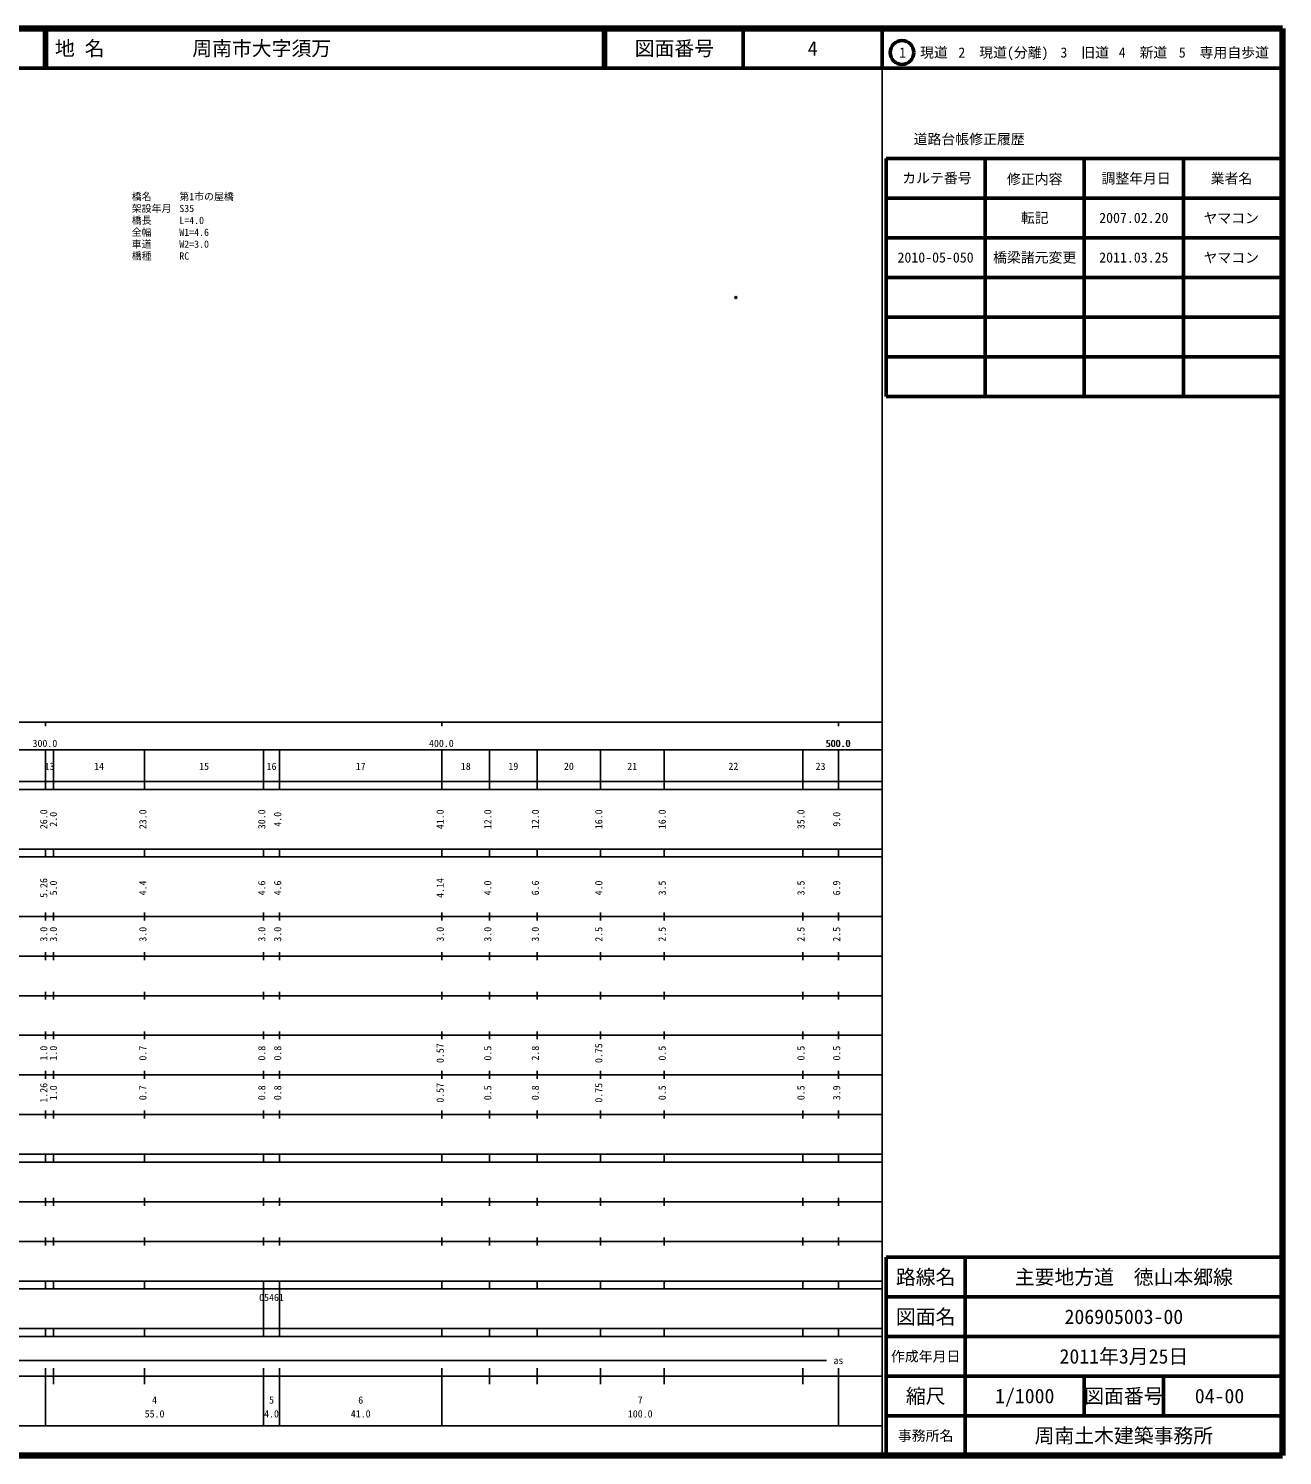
# Model space of a CAD drawing. Units: millimetres on the paper, with parts at other scales. Extents: x 40 to 680, y 20 to 380.
# Drawn here: x 363.7 to 680, y 20 to 380 of the extents above; entities that cross this region are included whole.
import ezdxf
from ezdxf.enums import TextEntityAlignment as Align

# ---------------------------------------------------------------- set-up
doc = ezdxf.new("R2010")
doc.units = ezdxf.units.MM
doc.header["$PDMODE"] = 32
doc.header["$PDSIZE"] = 0.5
for name, color, linetype in [('M-OTRS', 6, 'Continuous'), ('M-STR-HTXT', 7, 'Continuous'), ('M-TTL-TXT', 7, 'Continuous')]:
    doc.layers.add(name, color=color, linetype=linetype)
for name, color, linetype, lineweight in [('M-TTL', 2, 'Continuous', 140), ('M-TTL-BAND', 7, 'Continuous', 25), ('M-TTL-FRAM', 2, 'Continuous', 50), ('M-TTL-LINE', 7, 'Continuous', 50)]:
    doc.layers.add(name, color=color, linetype=linetype, lineweight=lineweight)
doc.styles.add('ＭＳ ゴシック', font='')
doc.styles.get('ＭＳ ゴシック').set_extended_font_data('MS Gothic')

msp = doc.modelspace()

# ---------------------------------------------------------------- linework, layer by layer
at = {"layer": 'M-OTRS'}
msp.add_point((542.15, 312.114), dxfattribs=at)
at = {"layer": 'M-TTL'}
for p, q in [((680, 380), (40, 380)), ((680, 20), (680, 380)), ((40, 20), (680, 20))]:
    msp.add_line(p, q, dxfattribs=at)
at = {"layer": 'M-TTL-BAND'}
for p, q in [((579, 20), (579, 370)), ((40, 205), (579, 205)), ((368, 205), (368, 204)), ((468, 205), (468, 204)), ((568, 205), (568, 204)), ((68, 198), (579, 198)), ((368, 188), (368, 198)), ((370, 188), (370, 198)), ((393, 188), (393, 198)), ((423, 188), (423, 198)), ((427, 188), (427, 198)), ((468, 188), (468, 198)), ((480, 188), (480, 198)), ((492, 188), (492, 198)), ((508, 188), (508, 198)), ((524, 188), (524, 198)), ((559, 188), (559, 198)), ((568, 188), (568, 198)), ((40, 190), (579, 190)), ((40, 188), (579, 188)), ((40, 173), (579, 173)), ((368, 171), (368, 173)), ((370, 171), (370, 173)), ((393, 171), (393, 173)), ((423, 171), (423, 173)), ((427, 171), (427, 173)), ((468, 171), (468, 173)), ((480, 171), (480, 173)), ((492, 171), (492, 173)), ((508, 171), (508, 173)), ((524, 171), (524, 173)), ((559, 171), (559, 173)), ((568, 171), (568, 173)), ((40, 171), (579, 171)), ((40, 156), (579, 156)), ((368, 155), (368, 157)), ((370, 155), (370, 157)), ((393, 155), (393, 157)), ((423, 155), (423, 157)), ((427, 155), (427, 157)), ((468, 155), (468, 157)), ((480, 155), (480, 157)), ((492, 155), (492, 157)), ((508, 155), (508, 157)), ((524, 155), (524, 157)), ((559, 155), (559, 157)), ((568, 155), (568, 157)), ((46, 146), (579, 146)), ((368, 145), (368, 147)), ((370, 145), (370, 147)), ((393, 145), (393, 147)), ((423, 145), (423, 147)), ((427, 145), (427, 147)), ((468, 145), (468, 147)), ((480, 145), (480, 147)), ((492, 145), (492, 147)), ((508, 145), (508, 147)), ((524, 145), (524, 147)), ((559, 145), (559, 147)), ((568, 145), (568, 147)), ((368, 135), (368, 137)), ((370, 135), (370, 137)), ((393, 135), (393, 137)), ((423, 135), (423, 137)), ((427, 135), (427, 137)), ((468, 135), (468, 137)), ((480, 135), (480, 137)), ((492, 135), (492, 137)), ((508, 135), (508, 137)), ((524, 135), (524, 137)), ((559, 135), (559, 137)), ((568, 135), (568, 137)), ((52, 136), (579, 136)), ((46, 126), (579, 126)), ((368, 125), (368, 127)), ((370, 125), (370, 127)), ((393, 125), (393, 127)), ((423, 125), (423, 127)), ((427, 125), (427, 127)), ((468, 125), (468, 127)), ((480, 125), (480, 127)), ((492, 125), (492, 127)), ((508, 125), (508, 127)), ((524, 125), (524, 127)), ((559, 125), (559, 127)), ((568, 125), (568, 127)), ((52, 116), (579, 116)), ((368, 115), (368, 117)), ((370, 115), (370, 117)), ((393, 115), (393, 117)), ((423, 115), (423, 117)), ((427, 115), (427, 117)), ((468, 115), (468, 117)), ((480, 115), (480, 117)), ((492, 115), (492, 117)), ((508, 115), (508, 117)), ((524, 115), (524, 117)), ((559, 115), (559, 117)), ((568, 115), (568, 117)), ((46, 106), (579, 106)), ((368, 105), (368, 107)), ((370, 105), (370, 107)), ((393, 105), (393, 107)), ((423, 105), (423, 107)), ((427, 105), (427, 107)), ((468, 105), (468, 107)), ((480, 105), (480, 107)), ((492, 105), (492, 107)), ((508, 105), (508, 107)), ((524, 105), (524, 107)), ((559, 105), (559, 107)), ((568, 105), (568, 107)), ((40, 96), (579, 96)), ((40, 94), (579, 94)), ((368, 94), (368, 96)), ((370, 94), (370, 96)), ((393, 94), (393, 96)), ((423, 94), (423, 96)), ((427, 94), (427, 96)), ((468, 94), (468, 96)), ((480, 94), (480, 96)), ((492, 94), (492, 96)), ((508, 94), (508, 96)), ((524, 94), (524, 96)), ((559, 94), (559, 96)), ((568, 94), (568, 96)), ((49, 84), (579, 84)), ((368, 83), (368, 85)), ((370, 83), (370, 85)), ((393, 83), (393, 85)), ((423, 83), (423, 85)), ((427, 83), (427, 85)), ((468, 83), (468, 85)), ((480, 83), (480, 85)), ((492, 83), (492, 85)), ((508, 83), (508, 85)), ((524, 83), (524, 85)), ((559, 83), (559, 85)), ((568, 83), (568, 85)), ((40, 74), (579, 74)), ((368, 73), (368, 75)), ((370, 73), (370, 75)), ((393, 73), (393, 75)), ((423, 73), (423, 75)), ((427, 73), (427, 75)), ((468, 73), (468, 75)), ((480, 73), (480, 75)), ((492, 73), (492, 75)), ((508, 73), (508, 75)), ((524, 73), (524, 75)), ((559, 73), (559, 75)), ((568, 73), (568, 75)), ((40, 64), (579, 64)), ((40, 62), (579, 62)), ((368, 62), (368, 64)), ((370, 62), (370, 64)), ((393, 62), (393, 64)), ((423, 62), (423, 64)), ((423, 52), (423, 62)), ((427, 62), (427, 64)), ((427, 52), (427, 62)), ((468, 62), (468, 64)), ((480, 62), (480, 64)), ((492, 62), (492, 64)), ((508, 62), (508, 64)), ((524, 62), (524, 64)), ((559, 62), (559, 64)), ((568, 62), (568, 64)), ((40, 52), (579, 52)), ((368, 50), (368, 52)), ((370, 50), (370, 52)), ((393, 50), (393, 52)), ((423, 50), (423, 52)), ((427, 50), (427, 52)), ((468, 50), (468, 52)), ((480, 50), (480, 52)), ((492, 50), (492, 52)), ((508, 50), (508, 52)), ((524, 50), (524, 52)), ((559, 50), (559, 52)), ((568, 50), (568, 52)), ((40, 50), (579, 50)), ((71, 44), (565, 44)), ((40, 40), (579, 40)), ((368, 27.5), (368, 42)), ((370, 38), (370, 42)), ((393, 38), (393, 42)), ((423, 27.5), (423, 42)), ((427, 27.5), (427, 42)), ((468, 27.5), (468, 42)), ((480, 38), (480, 42)), ((492, 38), (492, 42)), ((508, 38), (508, 42)), ((524, 38), (524, 42)), ((559, 38), (559, 42)), ((568, 27.5), (568, 42)), ((68, 27.5), (579, 27.5))]:
    msp.add_line(p, q, dxfattribs=at)
at = {"layer": 'M-TTL-FRAM'}
for p, q in [((580, 347.197), (580, 287.197)), ((580, 347.197), (680, 347.197)), ((580, 287.197), (680, 287.197)), ((680, 70), (580, 70)), ((580, 70), (580, 20))]:
    msp.add_line(p, q, dxfattribs=at)
at = {"layer": 'M-TTL-LINE'}
for p, q in [((367.75, 380), (367.75, 370)), ((368.25, 380), (368.25, 370)), ((508.747, 380), (508.747, 370)), ((509.247, 380), (509.247, 370)), ((543.997, 380), (543.997, 370)), ((579, 380), (579, 370)), ((40, 370), (680, 370)), ((605, 347.197), (605, 287.197)), ((630, 347.197), (630, 287.197)), ((655, 347.197), (655, 287.197)), ((580, 337.197), (680, 337.197)), ((580, 327.197), (680, 327.197)), ((580, 317.197), (680, 317.197)), ((580, 307.197), (680, 307.197)), ((580, 297.197), (680, 297.197)), ((600, 70), (600, 20)), ((680, 60), (580, 60)), ((680, 50), (580, 50)), ((680, 40), (580, 40)), ((630, 40), (630, 30)), ((650, 40), (650, 30)), ((680, 30), (580, 30))]:
    msp.add_line(p, q, dxfattribs=at)
msp.add_circle((584.031, 373.958), 3, dxfattribs=at)

# ---------------------------------------------------------------- texts
at = {"layer": 'M-STR-HTXT', "style": 'ＭＳ ゴシック'}
for s, p in [('橋名', (389.745, 336.148)), ('第1市の屋橋', (401.745, 336.143)), ('架設年月', (389.744, 333.148)), ('S35', (401.744, 333.143)), ('橋長', (389.743, 330.148)), ('L=4.0', (401.743, 330.143)), ('全幅', (389.742, 327.148)), ('W1=4.6', (401.742, 327.143)), ('車道', (389.741, 324.148)), ('W2=3.0', (401.741, 324.143)), ('橋種', (389.739, 321.148)), ('RC', (401.739, 321.143))]:
    msp.add_text(s, height=1.833, rotation=359.978, dxfattribs=at).set_placement(p, align=Align.BOTTOM_LEFT)
at = {"layer": 'M-TTL-BAND', "style": 'ＭＳ ゴシック'}
for s, p in [('300.0', (367.844, 198.195)), ('400.0', (467.844, 198.195)), ('500.0', (567.844, 198.195)), ('500.0', (568, 198.195)), ('13', (369, 192.405)), ('14', (381.5, 192.405)), ('15', (408, 192.405)), ('16', (425, 192.405)), ('17', (447.5, 192.405)), ('18', (474, 192.405)), ('19', (486, 192.405)), ('20', (500, 192.405)), ('21', (516, 192.405)), ('22', (541.5, 192.405)), ('23', (563.5, 192.405)), ('as', (568, 42.5)), ('4', (395.5, 32.523)), ('5', (425, 32.523)), ('6', (447.5, 32.523)), ('7', (518, 32.523)), ('55.0', (395.5, 29.033)), ('4.0', (425, 29.033)), ('41.0', (447.5, 29.033)), ('100.0', (518, 29.033))]:
    msp.add_text(s, height=1.833, dxfattribs=at).set_placement(p, align=Align.BOTTOM_CENTER)
for s, p in [('26.0', (369, 180.5)), ('2.0', (371.428, 180.5)), ('23.0', (394, 180.5)), ('30.0', (424, 180.5)), ('4.0', (428, 180.5)), ('41.0', (469, 180.5)), ('12.0', (481, 180.5)), ('12.0', (493, 180.5)), ('16.0', (509, 180.5)), ('16.0', (525, 180.5)), ('35.0', (560, 180.5)), ('9.0', (569, 180.5)), ('5.26', (369, 163.174)), ('5.0', (371.428, 163.174)), ('4.4', (394, 163.174)), ('4.6', (424, 163.174)), ('4.6', (428, 163.174)), ('4.14', (469, 163.174)), ('4.0', (481, 163.174)), ('6.6', (493, 163.174)), ('4.0', (509, 163.174)), ('3.5', (525, 163.174)), ('3.5', (560, 163.174)), ('6.9', (569, 163.174)), ('3.0', (369, 151.5)), ('3.0', (371.428, 151.5)), ('3.0', (394, 151.5)), ('3.0', (424, 151.5)), ('3.0', (428, 151.5)), ('3.0', (469, 151.5)), ('3.0', (481, 151.5)), ('3.0', (493, 151.5)), ('2.5', (509, 151.5)), ('2.5', (525, 151.5)), ('2.5', (560, 151.5)), ('2.5', (569, 151.5)), ('1.0', (369, 121.5)), ('1.0', (371.428, 121.5)), ('0.7', (394, 121.5)), ('0.8', (424, 121.5)), ('0.8', (428, 121.5)), ('0.57', (469, 121.5)), ('0.5', (481, 121.5)), ('2.8', (493, 121.5)), ('0.75', (509, 121.5)), ('0.5', (525, 121.5)), ('0.5', (560, 121.5)), ('0.5', (569, 121.5)), ('1.26', (369, 111.5)), ('1.0', (371.428, 111.5)), ('0.7', (394, 111.5)), ('0.8', (424, 111.5)), ('0.8', (428, 111.5)), ('0.57', (469, 111.5)), ('0.5', (481, 111.5)), ('0.8', (493, 111.5)), ('0.75', (509, 111.5)), ('0.5', (525, 111.5)), ('0.5', (560, 111.5)), ('3.9', (569, 111.5))]:
    msp.add_text(s, height=1.833, rotation=90, dxfattribs=at).set_placement(p, align=Align.BOTTOM_CENTER)
msp.add_text('05461', height=1.833, dxfattribs=at).set_placement((421.875, 58.405), align=Align.BOTTOM_LEFT)
at = {"layer": 'M-TTL-TXT', "style": 'ＭＳ ゴシック'}
for s, p in [('地 名', (370.38, 375)), ('周南市大字須万', (405.024, 375))]:
    msp.add_text(s, height=3.666, dxfattribs=at).set_placement(p, align=Align.MIDDLE_LEFT)
for s, height, p in [('図面番号', 3.666, (526.622, 375)), ('4', 3.666, (561.497, 375)), ('1\u3000現道', 2.566, (589.448, 373.958)), ('2\u3000現道(分離)', 2.566, (609.619, 373.958)), ('3\u3000旧道', 2.566, (630.121, 373.958)), ('4\u3000新道', 2.566, (644.824, 373.958)), ('5\u3000専用自歩道', 2.566, (665.228, 373.958)), ('道路台帳修正履歴', 2.566, (600.968, 352.113)), ('カルテ番号', 2.566, (592.839, 342.277)), ('修正内容', 2.566, (617.509, 342.023)), ('調整年月日', 2.566, (643.089, 342.197)), ('業者名', 2.566, (667.134, 342.197)), ('転記', 2.566, (617.5, 332.245)), ('2007.02.20', 2.566, (642.5, 332.245)), ('ヤマコン', 2.566, (667.077, 332.189)), ('2010-05-050', 2.566, (592.5, 322.245)), ('橋梁諸元変更', 2.566, (617.5, 322.245)), ('2011.03.25', 2.566, (642.5, 322.245)), ('ヤマコン', 2.566, (667.077, 322.189)), ('路線名', 3.666, (590, 65)), ('路線名', 3.666, (590, 65)), ('主要地方道\u3000徳山本郷線', 3.666, (640, 65)), ('図面名', 3.666, (590, 55)), ('図面名', 3.666, (590, 55)), ('206905003-00', 3.666, (640, 55)), ('2011年3月25日', 3.666, (640, 45)), ('作成年月日', 2.566, (590, 45)), ('作成年月日', 2.566, (590, 45)), ('縮尺', 3.666, (590, 35)), ('縮尺', 3.666, (590, 35)), ('1/1000', 3.666, (615, 35)), ('図面番号', 3.666, (640, 35)), ('図面番号', 3.666, (640, 35)), ('04-00', 3.666, (664.125, 35)), ('事務所名', 2.566, (590, 25)), ('事務所名', 2.566, (590, 25)), ('周南土木建築事務所', 3.666, (640, 25))]:
    msp.add_text(s, height=height, dxfattribs=at).set_placement(p, align=Align.MIDDLE_CENTER)

doc.saveas('drawing.dxf')
